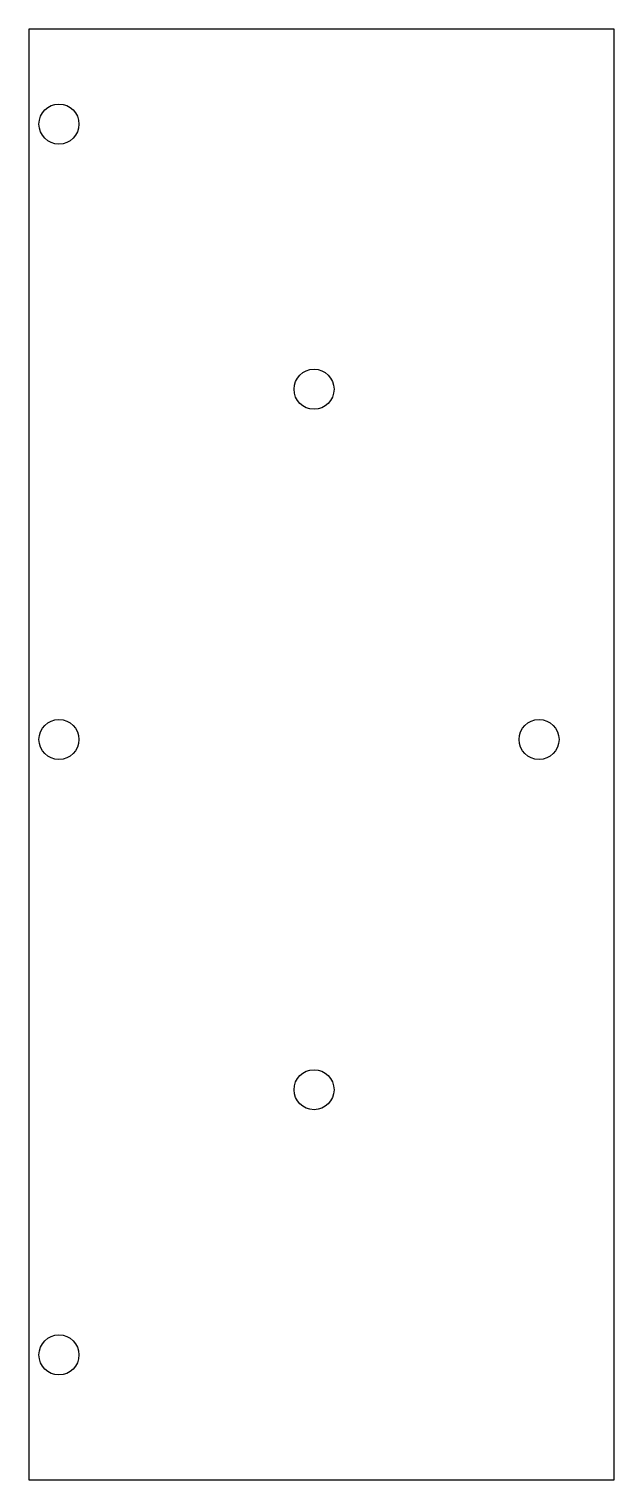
# Model space of a CAD drawing. Extents: x 0 to 117, y 0 to 290.
import ezdxf

# ---------------------------------------------------------------- set-up
doc = ezdxf.new("R2010")
doc.units = 0
doc.layers.get('0').update_dxf_attribs({"linetype": 'CONTINUOUS'})

msp = doc.modelspace()

# ---------------------------------------------------------------- linework, layer by layer
msp.add_lwpolyline([(0, 0), (117, 0), (117, 290), (0, 290)], close=True)
for centre in [(6, 271), (57, 218), (6, 148), (102, 148), (57, 78), (6, 25)]:
    msp.add_circle(centre, 4)

doc.saveas('drawing.dxf')
